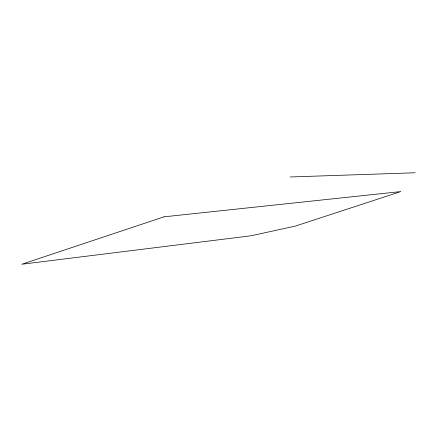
<?xml version="1.0" encoding="UTF-8"?>
<svg xmlns="http://www.w3.org/2000/svg" width="437" height="437" viewBox="0 0 437 437"><rect width="100%" height="100%" fill="white"/><g stroke="black" fill="none" stroke-linecap="round" stroke-linejoin="round"><path stroke-width="0.66" d="M290.184 176.974L415.15 172.773M164.121 216.812L21.85 264.227L251.138 235.772L295.325 226.093L400.86 191.575L164.121 216.812"/></g></svg>
